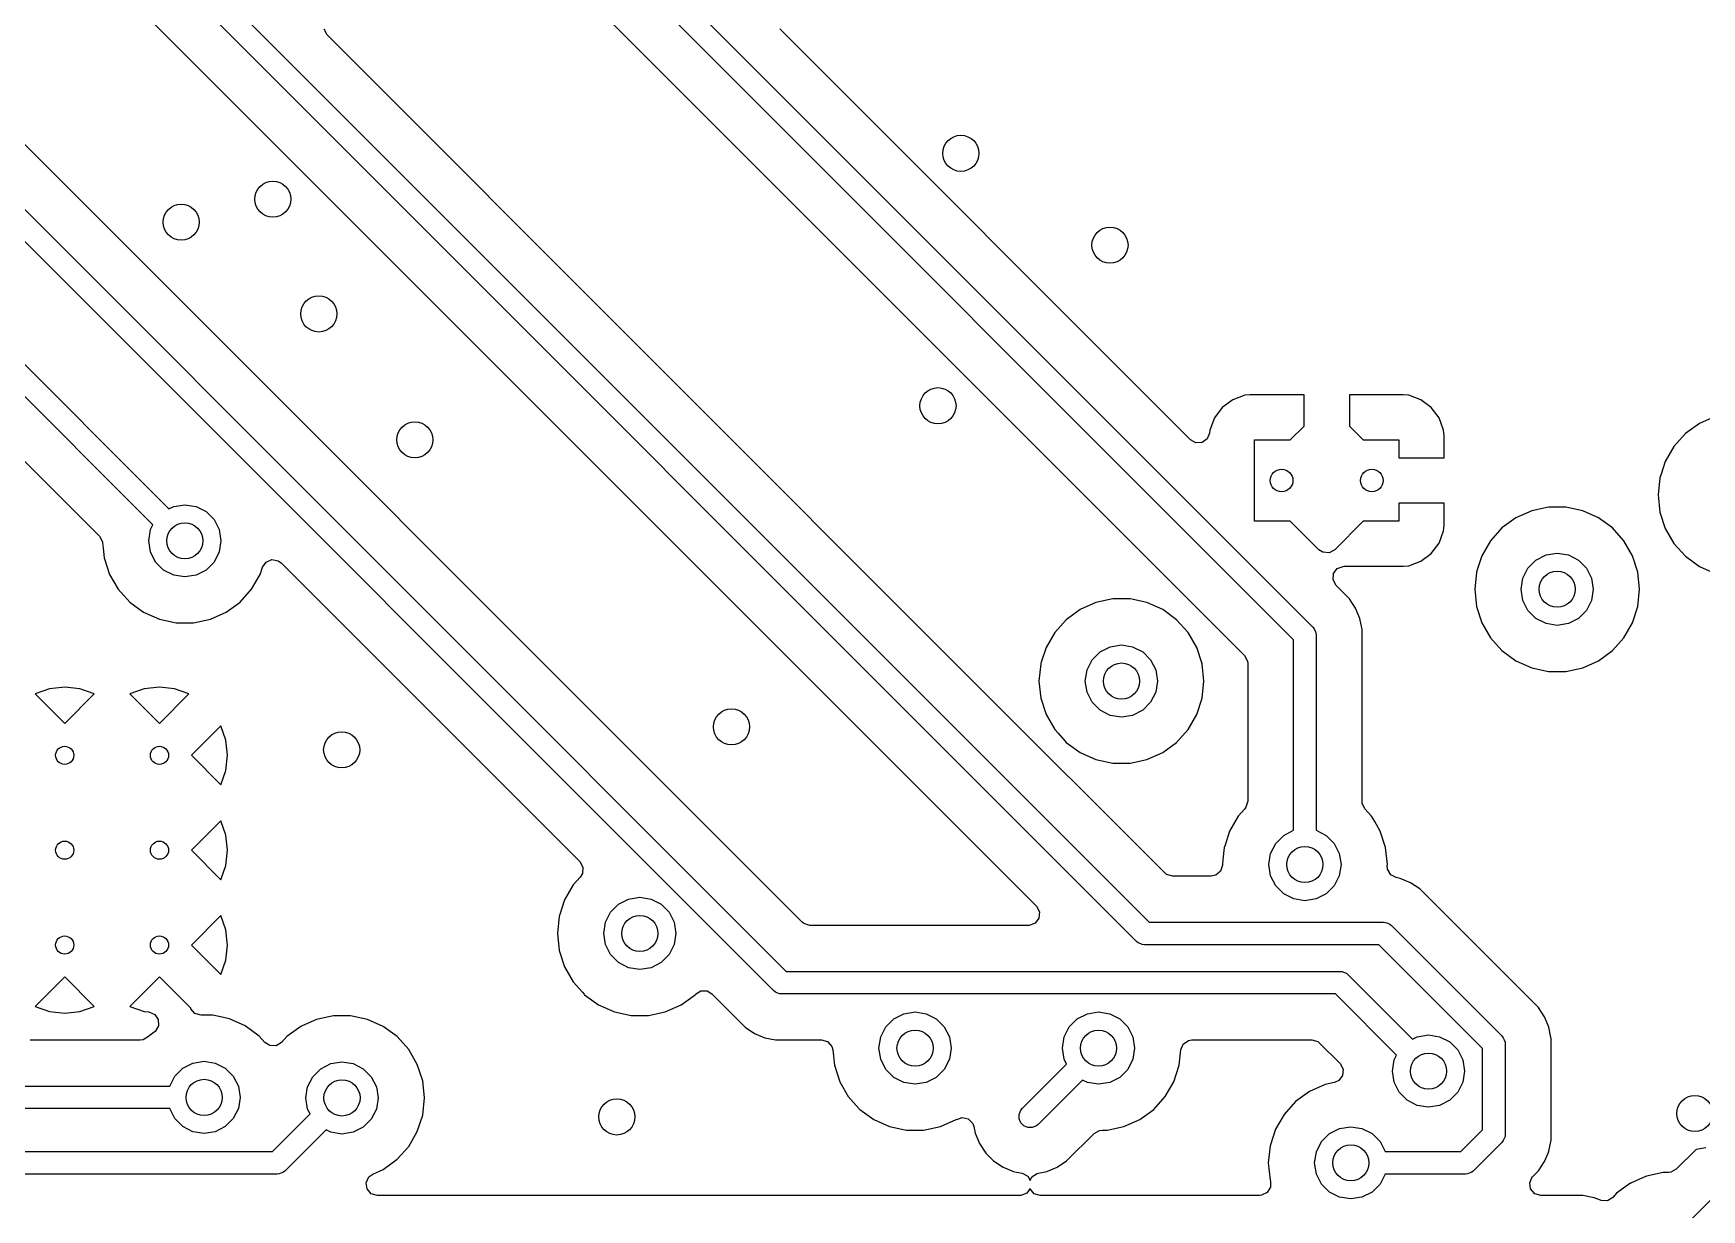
# Model space of a CAD drawing. Extents: x -2.18 to 1.8, y 0.44 to 2.81.
# Drawn here: x -0.974 to -0.247, y 2.045 to 2.557 of the extents above; entities that cross this region are included whole.
import ezdxf

# ---------------------------------------------------------------- set-up
doc = ezdxf.new("R2010")
doc.units = 0
doc.header["$MEASUREMENT"] = 0
doc.layers.add('BLACK', color=7, linetype='CONTINUOUS')

msp = doc.modelspace()

# ---------------------------------------------------------------- linework, layer by layer
at = {"layer": 'BLACK', "linetype": 'CONTINUOUS'}
for p, q in [((-1.11, 2.61233), (-0.64614, 2.14846)), ((-0.65166, 2.14006), (-1.11, 2.59841)), ((-0.91, 2.59196), (-0.48796, 2.16992)), ((-0.71, 2.59196), (-0.41652, 2.29848)), ((-0.49348, 2.16152), (-0.91696, 2.585)), ((-0.42492, 2.29296), (-0.71696, 2.585)), ((-0.92382, 2.56355), (-0.53709, 2.17682)), ((-0.72382, 2.56355), (-0.44637, 2.2861)), ((-0.63928, 2.16991), (-1.02601, 2.55665)), ((-0.84637, 2.55665), (-0.84769, 2.55906)), ((-0.56473, 2.275), (-0.84637, 2.55665)), ((-0.46985, 2.38012), (-0.64899, 2.55926)), ((-1.04523, 2.47994), (-0.91533, 2.35004)), ((-0.92229, 2.34308), (-1.05075, 2.47154)), ((-1.05761, 2.45009), (-0.94565, 2.33812)), ((-0.45603, 2.39418), (-0.45942, 2.38965)), ((-0.4515, 2.39757), (-0.45603, 2.39418)), ((-0.45603, 2.39418), (-0.45603, 2.39418)), ((-0.4462, 2.39955), (-0.4515, 2.39757)), ((-0.4515, 2.39757), (-0.4515, 2.39757)), ((-0.44385, 2.3998), (-0.4462, 2.39955)), ((-0.4462, 2.39955), (-0.4462, 2.39955)), ((-0.42031, 2.3998), (-0.44385, 2.3998)), ((-0.42031, 2.38616), (-0.42031, 2.3998)), ((-0.37709, 2.3998), (-0.40063, 2.3998)), ((-0.40063, 2.3998), (-0.40063, 2.38616)), ((-0.37475, 2.39955), (-0.37709, 2.3998)), ((-0.36945, 2.39757), (-0.37475, 2.39955)), ((-0.37475, 2.39955), (-0.37475, 2.39955)), ((-0.36491, 2.39418), (-0.36945, 2.39757)), ((-0.36945, 2.39757), (-0.36945, 2.39757)), ((-0.36152, 2.38965), (-0.36491, 2.39418)), ((-0.36491, 2.39418), (-0.36491, 2.39418)), ((-0.45942, 2.38965), (-0.4614, 2.38435)), ((-0.45942, 2.38965), (-0.45942, 2.38965)), ((-0.42636, 2.38012), (-0.42031, 2.38616)), ((-0.42031, 2.38616), (-0.42031, 2.38616)), ((-0.40063, 2.38616), (-0.39458, 2.38012)), ((-0.35954, 2.38435), (-0.36152, 2.38965)), ((-0.36152, 2.38965), (-0.36152, 2.38965)), ((-0.24798, 2.38727), (-0.25407, 2.38285)), ((-0.24111, 2.39033), (-0.24798, 2.38727)), ((-0.4676, 2.37884), (-0.46985, 2.38012)), ((-0.46485, 2.37894), (-0.4676, 2.37884)), ((-0.46259, 2.38051), (-0.46485, 2.37894)), ((-0.46154, 2.38305), (-0.46259, 2.38051)), ((-0.4614, 2.38435), (-0.46154, 2.38305)), ((-0.4614, 2.38435), (-0.4614, 2.38435)), ((-0.44197, 2.34469), (-0.44197, 2.38012)), ((-0.44197, 2.38012), (-0.42636, 2.38012)), ((-0.39458, 2.38012), (-0.37898, 2.38012)), ((-0.37898, 2.38012), (-0.37898, 2.37224)), ((-0.35929, 2.382), (-0.35954, 2.38435)), ((-0.35954, 2.38435), (-0.35954, 2.38435)), ((-0.35929, 2.37224), (-0.35929, 2.382)), ((-0.35929, 2.382), (-0.35929, 2.382)), ((-0.25407, 2.38285), (-0.2591, 2.37726)), ((-0.37898, 2.37224), (-0.35929, 2.37224)), ((-0.2591, 2.37726), (-0.26286, 2.37075)), ((-0.26466, 2.36519), (-0.26518, 2.3636)), ((-0.26286, 2.37075), (-0.26466, 2.36519)), ((-0.26286, 2.37075), (-0.26286, 2.37075)), ((-0.26518, 2.3636), (-0.26596, 2.35612)), ((-0.91533, 2.35004), (-0.91325, 2.3511)), ((-0.91325, 2.3511), (-0.90838, 2.35187)), ((-0.90838, 2.35187), (-0.90351, 2.3511)), ((-0.90351, 2.3511), (-0.89912, 2.34886)), ((-0.35929, 2.35256), (-0.37898, 2.35256)), ((-0.37898, 2.35256), (-0.37898, 2.34469)), ((-0.35929, 2.3428), (-0.35929, 2.35256)), ((-0.31376, 2.35077), (-0.32111, 2.3492)), ((-0.30624, 2.35077), (-0.31376, 2.35077)), ((-0.29889, 2.3492), (-0.30624, 2.35077)), ((-0.26596, 2.35612), (-0.26518, 2.34864)), ((-0.92336, 2.34099), (-0.92229, 2.34308)), ((-0.89912, 2.34886), (-0.89564, 2.34538)), ((-0.89564, 2.34538), (-0.8934, 2.34099)), ((-0.42636, 2.34469), (-0.44197, 2.34469)), ((-0.41392, 2.33225), (-0.42636, 2.34469)), ((-0.39458, 2.34469), (-0.40702, 2.33225)), ((-0.37898, 2.34469), (-0.39458, 2.34469)), ((-0.35954, 2.34046), (-0.35929, 2.3428)), ((-0.35929, 2.3428), (-0.35929, 2.3428)), ((-0.32798, 2.34615), (-0.33407, 2.34173)), ((-0.32111, 2.3492), (-0.32798, 2.34615)), ((-0.29202, 2.34615), (-0.29889, 2.3492)), ((-0.29889, 2.3492), (-0.29889, 2.3492)), ((-0.28593, 2.34173), (-0.29202, 2.34615)), ((-0.26518, 2.34864), (-0.26518, 2.34864)), ((-0.26518, 2.34864), (-0.26286, 2.34149)), ((-0.94565, 2.33812), (-0.94433, 2.3357)), ((-0.94433, 2.3357), (-0.94424, 2.33518)), ((-0.94424, 2.33518), (-0.944, 2.33285)), ((-0.92413, 2.33612), (-0.92336, 2.34099)), ((-0.92336, 2.33126), (-0.92413, 2.33612)), ((-0.8934, 2.34099), (-0.89263, 2.33612)), ((-0.89263, 2.33612), (-0.8934, 2.33126)), ((-0.36491, 2.33062), (-0.36152, 2.33515)), ((-0.36152, 2.33515), (-0.35954, 2.34046)), ((-0.36152, 2.33515), (-0.36152, 2.33515)), ((-0.35954, 2.34046), (-0.35954, 2.34046)), ((-0.3391, 2.33614), (-0.34286, 2.32963)), ((-0.33407, 2.34173), (-0.3391, 2.33614)), ((-0.2809, 2.33614), (-0.28593, 2.34173)), ((-0.27714, 2.32963), (-0.2809, 2.33614)), ((-0.26286, 2.34149), (-0.26286, 2.34149)), ((-0.26286, 2.34149), (-0.2591, 2.33498)), ((-0.944, 2.33285), (-0.94356, 2.32864)), ((-0.94356, 2.32864), (-0.94356, 2.32864)), ((-0.94356, 2.32864), (-0.94123, 2.32149)), ((-0.92112, 2.32687), (-0.92336, 2.33126)), ((-0.8934, 2.33126), (-0.89564, 2.32687)), ((-0.87297, 2.32685), (-0.87044, 2.32792)), ((-0.87044, 2.32792), (-0.86772, 2.32745)), ((-0.41218, 2.33113), (-0.41392, 2.33225)), ((-0.40943, 2.33093), (-0.41218, 2.33113)), ((-0.40702, 2.33225), (-0.40943, 2.33093)), ((-0.36945, 2.32723), (-0.36491, 2.33062)), ((-0.36491, 2.33062), (-0.36491, 2.33062)), ((-0.34286, 2.32963), (-0.34473, 2.32385)), ((-0.34286, 2.32963), (-0.34286, 2.32963)), ((-0.31926, 2.32774), (-0.31487, 2.32998)), ((-0.31487, 2.32998), (-0.31, 2.33075)), ((-0.31, 2.33075), (-0.30513, 2.32998)), ((-0.30513, 2.32998), (-0.30074, 2.32774)), ((-0.27482, 2.32248), (-0.27714, 2.32963)), ((-0.2591, 2.33498), (-0.25407, 2.3294)), ((-0.25407, 2.3294), (-0.24798, 2.32498)), ((-0.94123, 2.32149), (-0.94123, 2.32149)), ((-0.94123, 2.32149), (-0.93748, 2.31498)), ((-0.91764, 2.32338), (-0.92112, 2.32687)), ((-0.91325, 2.32114), (-0.91764, 2.32338)), ((-0.90838, 2.32037), (-0.91325, 2.32114)), ((-0.90351, 2.32114), (-0.90838, 2.32037)), ((-0.89912, 2.32338), (-0.90351, 2.32114)), ((-0.89564, 2.32687), (-0.89912, 2.32338)), ((-0.87928, 2.31498), (-0.87552, 2.32149)), ((-0.87552, 2.32149), (-0.87452, 2.32458)), ((-0.87452, 2.32458), (-0.87297, 2.32685)), ((-0.86772, 2.32745), (-0.86643, 2.32652)), ((-0.86643, 2.32652), (-0.73619, 2.19628)), ((-0.40771, 2.31908), (-0.40752, 2.32182)), ((-0.40752, 2.32182), (-0.40587, 2.32403)), ((-0.40587, 2.32403), (-0.40329, 2.32499)), ((-0.40329, 2.32499), (-0.40294, 2.325)), ((-0.40294, 2.325), (-0.37709, 2.325)), ((-0.37709, 2.325), (-0.37475, 2.32525)), ((-0.37709, 2.325), (-0.37709, 2.325)), ((-0.37475, 2.32525), (-0.36945, 2.32723)), ((-0.37475, 2.32525), (-0.37475, 2.32525)), ((-0.36945, 2.32723), (-0.36945, 2.32723)), ((-0.34518, 2.32248), (-0.34596, 2.315)), ((-0.34473, 2.32385), (-0.34518, 2.32248)), ((-0.32498, 2.31987), (-0.32274, 2.32426)), ((-0.32274, 2.32426), (-0.31926, 2.32774)), ((-0.30074, 2.32774), (-0.29726, 2.32426)), ((-0.29726, 2.32426), (-0.29502, 2.31987)), ((-0.27404, 2.315), (-0.27482, 2.32248)), ((-0.24798, 2.32498), (-0.24111, 2.32192)), ((-0.93748, 2.31498), (-0.93244, 2.3094)), ((-0.88431, 2.3094), (-0.87928, 2.31498)), ((-0.40639, 2.31667), (-0.40771, 2.31908)), ((-0.40473, 2.315), (-0.40639, 2.31667)), ((-0.4041, 2.31437), (-0.40473, 2.315)), ((-0.40151, 2.31178), (-0.4041, 2.31437)), ((-0.34596, 2.315), (-0.34518, 2.30752)), ((-0.32575, 2.315), (-0.32498, 2.31987)), ((-0.32498, 2.31013), (-0.32575, 2.315)), ((-0.29502, 2.31987), (-0.29425, 2.315)), ((-0.29425, 2.315), (-0.29502, 2.31013)), ((-0.27482, 2.30752), (-0.27404, 2.315)), ((-0.93244, 2.3094), (-0.92636, 2.30498)), ((-0.8904, 2.30498), (-0.88431, 2.3094)), ((-0.51798, 2.30615), (-0.52407, 2.30173)), ((-0.51111, 2.3092), (-0.51798, 2.30615)), ((-0.50376, 2.31077), (-0.51111, 2.3092)), ((-0.49624, 2.31077), (-0.50376, 2.31077)), ((-0.48889, 2.3092), (-0.49624, 2.31077)), ((-0.48202, 2.30615), (-0.48889, 2.3092)), ((-0.48889, 2.3092), (-0.48889, 2.3092)), ((-0.47593, 2.30173), (-0.48202, 2.30615)), ((-0.40063, 2.3109), (-0.40151, 2.31178)), ((-0.3979, 2.30681), (-0.40063, 2.3109)), ((-0.39602, 2.30227), (-0.3979, 2.30681)), ((-0.3979, 2.30681), (-0.3979, 2.30681)), ((-0.3979, 2.30681), (-0.3979, 2.30681)), ((-0.34518, 2.30752), (-0.34518, 2.30752)), ((-0.34518, 2.30752), (-0.34286, 2.30037)), ((-0.32274, 2.30574), (-0.32498, 2.31013)), ((-0.29502, 2.31013), (-0.29726, 2.30574)), ((-0.27714, 2.30037), (-0.27482, 2.30752)), ((-0.92636, 2.30498), (-0.91949, 2.30192)), ((-0.91949, 2.30192), (-0.91214, 2.30035)), ((-0.91214, 2.30035), (-0.90462, 2.30035)), ((-0.90462, 2.30035), (-0.89727, 2.30192)), ((-0.89727, 2.30192), (-0.8904, 2.30498)), ((-0.52407, 2.30173), (-0.5291, 2.29614)), ((-0.4709, 2.29614), (-0.47593, 2.30173)), ((-0.39546, 2.29947), (-0.39602, 2.30227)), ((-0.39506, 2.29746), (-0.39546, 2.29947)), ((-0.34286, 2.30037), (-0.34286, 2.30037)), ((-0.34286, 2.30037), (-0.3391, 2.29386)), ((-0.31926, 2.30226), (-0.32274, 2.30574)), ((-0.31487, 2.30002), (-0.31926, 2.30226)), ((-0.31, 2.29925), (-0.31487, 2.30002)), ((-0.30513, 2.30002), (-0.31, 2.29925)), ((-0.30074, 2.30226), (-0.30513, 2.30002)), ((-0.29726, 2.30574), (-0.30074, 2.30226)), ((-0.2809, 2.29386), (-0.27714, 2.30037)), ((-0.5291, 2.29614), (-0.53286, 2.28963)), ((-0.46714, 2.28963), (-0.4709, 2.29614)), ((-0.42492, 2.20995), (-0.42492, 2.29296)), ((-0.41652, 2.29848), (-0.41591, 2.29773)), ((-0.41591, 2.29773), (-0.41591, 2.29773)), ((-0.41591, 2.29773), (-0.41539, 2.29648)), ((-0.41539, 2.29648), (-0.41525, 2.29614)), ((-0.41525, 2.29614), (-0.41517, 2.29596)), ((-0.41517, 2.29596), (-0.41508, 2.295)), ((-0.41508, 2.295), (-0.41508, 2.20995)), ((-0.39506, 2.22263), (-0.39506, 2.29746)), ((-0.39506, 2.29746), (-0.39506, 2.29746)), ((-0.3391, 2.29386), (-0.33407, 2.28827)), ((-0.28593, 2.28827), (-0.2809, 2.29386)), ((-0.53286, 2.28963), (-0.53495, 2.28318)), ((-0.53286, 2.28963), (-0.53286, 2.28963)), ((-0.51498, 2.27987), (-0.51274, 2.28426)), ((-0.51274, 2.28426), (-0.50926, 2.28774)), ((-0.50926, 2.28774), (-0.50487, 2.28998)), ((-0.50487, 2.28998), (-0.5, 2.29075)), ((-0.5, 2.29075), (-0.49513, 2.28998)), ((-0.49513, 2.28998), (-0.49074, 2.28774)), ((-0.49074, 2.28774), (-0.48726, 2.28426)), ((-0.48726, 2.28426), (-0.48502, 2.27987)), ((-0.46482, 2.28248), (-0.46714, 2.28963)), ((-0.44637, 2.2861), (-0.44505, 2.28368)), ((-0.33407, 2.28827), (-0.32798, 2.28385)), ((-0.29202, 2.28385), (-0.28593, 2.28827)), ((-0.53518, 2.28248), (-0.53596, 2.275)), ((-0.53495, 2.28318), (-0.53518, 2.28248)), ((-0.51575, 2.275), (-0.51498, 2.27987)), ((-0.48502, 2.27987), (-0.48425, 2.275)), ((-0.46404, 2.275), (-0.46482, 2.28248)), ((-0.44505, 2.28368), (-0.44494, 2.28265)), ((-0.44494, 2.28265), (-0.44494, 2.22263)), ((-0.32798, 2.28385), (-0.32111, 2.2808)), ((-0.32111, 2.2808), (-0.31376, 2.27923)), ((-0.31376, 2.27923), (-0.30624, 2.27923)), ((-0.30624, 2.27923), (-0.29889, 2.2808)), ((-0.29889, 2.2808), (-0.29202, 2.28385)), ((-0.9674, 2.27159), (-0.97365, 2.2694)), ((-0.96079, 2.27233), (-0.9674, 2.27159)), ((-0.95418, 2.27159), (-0.96079, 2.27233)), ((-0.96079, 2.27233), (-0.96079, 2.27233)), ((-0.94792, 2.2694), (-0.95418, 2.27159)), ((-0.92606, 2.27159), (-0.93231, 2.2694)), ((-0.91945, 2.27233), (-0.92606, 2.27159)), ((-0.91284, 2.27159), (-0.91945, 2.27233)), ((-0.91945, 2.27233), (-0.91945, 2.27233)), ((-0.90659, 2.2694), (-0.91284, 2.27159)), ((-0.4811, 2.19137), (-0.56473, 2.275)), ((-0.53596, 2.275), (-0.53518, 2.26752)), ((-0.51498, 2.27013), (-0.51575, 2.275)), ((-0.51274, 2.26574), (-0.51498, 2.27013)), ((-0.48502, 2.27013), (-0.48726, 2.26574)), ((-0.48425, 2.275), (-0.48502, 2.27013)), ((-0.46482, 2.26752), (-0.46404, 2.275)), ((-0.97365, 2.2694), (-0.96079, 2.25654)), ((-0.96079, 2.25654), (-0.94792, 2.2694)), ((-0.93231, 2.2694), (-0.91945, 2.25654)), ((-0.91945, 2.25654), (-0.90659, 2.2694)), ((-0.53518, 2.26752), (-0.53518, 2.26752)), ((-0.53518, 2.26752), (-0.53286, 2.26037)), ((-0.50926, 2.26226), (-0.51274, 2.26574)), ((-0.48726, 2.26574), (-0.49074, 2.26226)), ((-0.46714, 2.26037), (-0.46482, 2.26752)), ((-0.96079, 2.25654), (-0.96079, 2.25654)), ((-0.91945, 2.25654), (-0.91945, 2.25654)), ((-0.89267, 2.25548), (-0.90553, 2.24262)), ((-0.89048, 2.24923), (-0.89267, 2.25548)), ((-0.89267, 2.25548), (-0.89267, 2.25548)), ((-0.53286, 2.26037), (-0.53286, 2.26037)), ((-0.53286, 2.26037), (-0.5291, 2.25386)), ((-0.50487, 2.26002), (-0.50926, 2.26226)), ((-0.5, 2.25925), (-0.50487, 2.26002)), ((-0.49513, 2.26002), (-0.5, 2.25925)), ((-0.49074, 2.26226), (-0.49513, 2.26002)), ((-0.4709, 2.25386), (-0.46714, 2.26037)), ((-0.88973, 2.24262), (-0.89048, 2.24923)), ((-0.89048, 2.24923), (-0.89048, 2.24923)), ((-0.5291, 2.25386), (-0.52762, 2.25222)), ((-0.52762, 2.25222), (-0.5247, 2.24898)), ((-0.5247, 2.24898), (-0.52407, 2.24827)), ((-0.52407, 2.24827), (-0.51798, 2.24385)), ((-0.48202, 2.24385), (-0.47593, 2.24827)), ((-0.47593, 2.24827), (-0.4709, 2.25386)), ((-0.90553, 2.24262), (-0.90553, 2.24262)), ((-0.90553, 2.24262), (-0.89267, 2.22976)), ((-0.89048, 2.23601), (-0.88973, 2.24262)), ((-0.88973, 2.24262), (-0.88973, 2.24262)), ((-0.51798, 2.24385), (-0.51111, 2.2408)), ((-0.51111, 2.2408), (-0.50376, 2.23923)), ((-0.49624, 2.23923), (-0.48889, 2.2408)), ((-0.48889, 2.2408), (-0.48202, 2.24385)), ((-0.89267, 2.22976), (-0.89048, 2.23601)), ((-0.89048, 2.23601), (-0.89048, 2.23601)), ((-0.50376, 2.23923), (-0.49624, 2.23923)), ((-0.89267, 2.22976), (-0.89267, 2.22976)), ((-0.44619, 2.21936), (-0.4491, 2.21614)), ((-0.44572, 2.21999), (-0.44619, 2.21936)), ((-0.44494, 2.22263), (-0.44572, 2.21999)), ((-0.395, 2.22184), (-0.39506, 2.22263)), ((-0.39381, 2.21936), (-0.395, 2.22184)), ((-0.3909, 2.21614), (-0.39381, 2.21936)), ((-0.89267, 2.21414), (-0.90553, 2.20128)), ((-0.89048, 2.20789), (-0.89267, 2.21414)), ((-0.89267, 2.21414), (-0.89267, 2.21414)), ((-0.4491, 2.21614), (-0.45286, 2.20963)), ((-0.4491, 2.21614), (-0.4491, 2.21614)), ((-0.38958, 2.21385), (-0.3909, 2.21614)), ((-0.3909, 2.21614), (-0.3909, 2.21614)), ((-0.38714, 2.20963), (-0.38958, 2.21385)), ((-0.88973, 2.20128), (-0.89048, 2.20789)), ((-0.89048, 2.20789), (-0.89048, 2.20789)), ((-0.45286, 2.20963), (-0.45484, 2.20351)), ((-0.45286, 2.20963), (-0.45286, 2.20963)), ((-0.43498, 2.19987), (-0.43274, 2.20426)), ((-0.43274, 2.20426), (-0.42926, 2.20774)), ((-0.42926, 2.20774), (-0.42492, 2.20995)), ((-0.41508, 2.20995), (-0.41074, 2.20774)), ((-0.41074, 2.20774), (-0.40726, 2.20426)), ((-0.40726, 2.20426), (-0.40502, 2.19987)), ((-0.38482, 2.20248), (-0.38714, 2.20963)), ((-0.90553, 2.20128), (-0.90553, 2.20128)), ((-0.90553, 2.20128), (-0.89267, 2.18842)), ((-0.89048, 2.19467), (-0.88973, 2.20128)), ((-0.88973, 2.20128), (-0.88973, 2.20128)), ((-0.45575, 2.19708), (-0.45596, 2.195)), ((-0.45518, 2.20248), (-0.45575, 2.19708)), ((-0.45484, 2.20351), (-0.45518, 2.20248)), ((-0.43575, 2.195), (-0.43498, 2.19987)), ((-0.40502, 2.19987), (-0.40425, 2.195)), ((-0.38404, 2.195), (-0.38482, 2.20248)), ((-0.25305, 2.03891), (-0.09348, 2.19848)), ((-0.89267, 2.18842), (-0.89048, 2.19467)), ((-0.89048, 2.19467), (-0.89048, 2.19467)), ((-0.73601, 2.18956), (-0.7391, 2.18614)), ((-0.73619, 2.19628), (-0.73487, 2.19387)), ((-0.73507, 2.19112), (-0.73601, 2.18956)), ((-0.73487, 2.19387), (-0.73507, 2.19112)), ((-0.48029, 2.19072), (-0.4811, 2.19137)), ((-0.47765, 2.18994), (-0.48029, 2.19072)), ((-0.46085, 2.18994), (-0.47765, 2.18994)), ((-0.45882, 2.19038), (-0.46085, 2.18994)), ((-0.45674, 2.19218), (-0.45882, 2.19038)), ((-0.45596, 2.19482), (-0.45674, 2.19218)), ((-0.45596, 2.195), (-0.45596, 2.19482)), ((-0.43498, 2.19013), (-0.43575, 2.195)), ((-0.43274, 2.18574), (-0.43498, 2.19013)), ((-0.40502, 2.19013), (-0.40726, 2.18574)), ((-0.40425, 2.195), (-0.40502, 2.19013)), ((-0.38408, 2.19462), (-0.38407, 2.19467)), ((-0.38397, 2.19298), (-0.38408, 2.19462)), ((-0.38407, 2.19467), (-0.38404, 2.195)), ((-0.38261, 2.19059), (-0.38397, 2.19298)), ((-0.38017, 2.18932), (-0.38261, 2.19059)), ((-0.89267, 2.18842), (-0.89267, 2.18842)), ((-0.7391, 2.18614), (-0.74286, 2.17963)), ((-0.42926, 2.18226), (-0.43274, 2.18574)), ((-0.40726, 2.18574), (-0.41074, 2.18226)), ((-0.37848, 2.18898), (-0.38017, 2.18932)), ((-0.37394, 2.1871), (-0.37848, 2.18898)), ((-0.37848, 2.18898), (-0.37848, 2.18898)), ((-0.36986, 2.18437), (-0.37394, 2.1871)), ((-0.37394, 2.1871), (-0.37394, 2.1871)), ((-0.34549, 2.16001), (-0.36986, 2.18437)), ((-0.36986, 2.18437), (-0.36986, 2.18437)), ((-0.74286, 2.17963), (-0.74507, 2.1728)), ((-0.74286, 2.17963), (-0.74286, 2.17963)), ((-0.72274, 2.17426), (-0.71926, 2.17774)), ((-0.71926, 2.17774), (-0.71487, 2.17998)), ((-0.71487, 2.17998), (-0.71, 2.18075)), ((-0.71, 2.18075), (-0.70513, 2.17998)), ((-0.70513, 2.17998), (-0.70074, 2.17774)), ((-0.70074, 2.17774), (-0.69726, 2.17426)), ((-0.53709, 2.17682), (-0.53577, 2.1744)), ((-0.42487, 2.18002), (-0.42926, 2.18226)), ((-0.42, 2.17925), (-0.42487, 2.18002)), ((-0.41513, 2.18002), (-0.42, 2.17925)), ((-0.41074, 2.18226), (-0.41513, 2.18002)), ((-0.89267, 2.1728), (-0.90553, 2.15994)), ((-0.89048, 2.16655), (-0.89267, 2.1728)), ((-0.89267, 2.1728), (-0.89267, 2.1728)), ((-0.74518, 2.17248), (-0.74596, 2.165)), ((-0.74507, 2.1728), (-0.74518, 2.17248)), ((-0.72575, 2.165), (-0.72498, 2.16987)), ((-0.72498, 2.16987), (-0.72274, 2.17426)), ((-0.69726, 2.17426), (-0.69502, 2.16987)), ((-0.69502, 2.16987), (-0.69425, 2.165)), ((-0.63846, 2.16926), (-0.63928, 2.16991)), ((-0.63582, 2.16848), (-0.63846, 2.16926)), ((-0.54054, 2.16848), (-0.63582, 2.16848)), ((-0.54019, 2.1685), (-0.54054, 2.16848)), ((-0.53762, 2.16946), (-0.54019, 2.1685)), ((-0.53597, 2.17166), (-0.53762, 2.16946)), ((-0.53577, 2.1744), (-0.53597, 2.17166)), ((-0.48796, 2.16992), (-0.38576, 2.16992)), ((-0.38576, 2.16992), (-0.3848, 2.16983)), ((-0.3848, 2.16983), (-0.3848, 2.16983)), ((-0.3848, 2.16983), (-0.38428, 2.16961)), ((-0.38428, 2.16961), (-0.38302, 2.16909)), ((-0.38302, 2.16909), (-0.38302, 2.16909)), ((-0.38302, 2.16909), (-0.38228, 2.16848)), ((-0.38228, 2.16848), (-0.3341, 2.1203)), ((-0.88973, 2.15994), (-0.89048, 2.16655)), ((-0.89048, 2.16655), (-0.89048, 2.16655)), ((-0.74596, 2.165), (-0.74518, 2.15752)), ((-0.72498, 2.16013), (-0.72575, 2.165)), ((-0.69425, 2.165), (-0.69502, 2.16013)), ((-0.49273, 2.16091), (-0.49348, 2.16152)), ((-0.49148, 2.16039), (-0.49273, 2.16091)), ((-0.49273, 2.16091), (-0.49273, 2.16091)), ((-0.90553, 2.15994), (-0.90553, 2.15994)), ((-0.90553, 2.15994), (-0.89267, 2.14708)), ((-0.89267, 2.14708), (-0.89048, 2.15333)), ((-0.89048, 2.15333), (-0.88973, 2.15994)), ((-0.89048, 2.15333), (-0.89048, 2.15333)), ((-0.88973, 2.15994), (-0.88973, 2.15994)), ((-0.74518, 2.15752), (-0.74518, 2.15752)), ((-0.74518, 2.15752), (-0.74286, 2.15037)), ((-0.72274, 2.15574), (-0.72498, 2.16013)), ((-0.71926, 2.15226), (-0.72274, 2.15574)), ((-0.69726, 2.15574), (-0.70074, 2.15226)), ((-0.69502, 2.16013), (-0.69726, 2.15574)), ((-0.49096, 2.16017), (-0.49148, 2.16039)), ((-0.49, 2.16008), (-0.49096, 2.16017)), ((-0.49096, 2.16017), (-0.49096, 2.16017)), ((-0.38779, 2.16008), (-0.49, 2.16008)), ((-0.3425, 2.11478), (-0.38779, 2.16008)), ((-0.32168, 2.1362), (-0.34549, 2.16001)), ((-0.96079, 2.14602), (-0.97365, 2.13316)), ((-0.94792, 2.13316), (-0.96079, 2.14602)), ((-0.96079, 2.14602), (-0.96079, 2.14602)), ((-0.91945, 2.14602), (-0.93231, 2.13316)), ((-0.90582, 2.13239), (-0.91945, 2.14602)), ((-0.91945, 2.14602), (-0.91945, 2.14602)), ((-0.89267, 2.14708), (-0.89267, 2.14708)), ((-0.74286, 2.15037), (-0.74286, 2.15037)), ((-0.74286, 2.15037), (-0.7391, 2.14386)), ((-0.71487, 2.15002), (-0.71926, 2.15226)), ((-0.71, 2.14925), (-0.71487, 2.15002)), ((-0.70513, 2.15002), (-0.71, 2.14925)), ((-0.70074, 2.15226), (-0.70513, 2.15002)), ((-0.64614, 2.14846), (-0.40467, 2.14846)), ((-0.40467, 2.14846), (-0.40371, 2.14837)), ((-0.40371, 2.14837), (-0.40371, 2.14837)), ((-0.40371, 2.14837), (-0.40319, 2.14815)), ((-0.40319, 2.14815), (-0.40193, 2.14764)), ((-0.40193, 2.14764), (-0.40193, 2.14763)), ((-0.40193, 2.14763), (-0.40119, 2.14702)), ((-0.40119, 2.14702), (-0.37308, 2.11891)), ((-0.7391, 2.14386), (-0.73507, 2.13939)), ((-0.73507, 2.13939), (-0.73424, 2.13846)), ((-0.6857, 2.13853), (-0.68336, 2.13997)), ((-0.68336, 2.13997), (-0.68061, 2.13992)), ((-0.68061, 2.13992), (-0.67862, 2.13872)), ((-0.67862, 2.13872), (-0.66408, 2.12417)), ((-0.65091, 2.13945), (-0.65166, 2.14006)), ((-0.64987, 2.13902), (-0.65091, 2.13945)), ((-0.65091, 2.13945), (-0.65091, 2.13945)), ((-0.64914, 2.13872), (-0.64987, 2.13902)), ((-0.64818, 2.13862), (-0.64914, 2.13872)), ((-0.64914, 2.13872), (-0.64914, 2.13872)), ((-0.97365, 2.13316), (-0.9674, 2.13097)), ((-0.95418, 2.13097), (-0.94792, 2.13316)), ((-0.94792, 2.13316), (-0.94792, 2.13316)), ((-0.93231, 2.13316), (-0.92606, 2.13097)), ((-0.90578, 2.13216), (-0.90582, 2.13239)), ((-0.90398, 2.13009), (-0.90578, 2.13216)), ((-0.73424, 2.13846), (-0.73407, 2.13827)), ((-0.73407, 2.13827), (-0.72798, 2.13385)), ((-0.72798, 2.13385), (-0.72111, 2.1308)), ((-0.69889, 2.1308), (-0.69202, 2.13385)), ((-0.69202, 2.13385), (-0.68593, 2.13827)), ((-0.68593, 2.13827), (-0.6857, 2.13853)), ((-0.4067, 2.13862), (-0.64818, 2.13862)), ((-0.38004, 2.11195), (-0.4067, 2.13862)), ((-0.31974, 2.13425), (-0.32168, 2.1362)), ((-0.31821, 2.13272), (-0.31974, 2.13425)), ((-0.31548, 2.12864), (-0.31821, 2.13272)), ((-0.9674, 2.13097), (-0.9674, 2.13097)), ((-0.9674, 2.13097), (-0.96079, 2.13023)), ((-0.96079, 2.13023), (-0.95418, 2.13097)), ((-0.96079, 2.13023), (-0.96079, 2.13023)), ((-0.95418, 2.13097), (-0.95418, 2.13097)), ((-0.92606, 2.13097), (-0.92606, 2.13097)), ((-0.92606, 2.13097), (-0.92408, 2.13075)), ((-0.92408, 2.13075), (-0.92154, 2.12968)), ((-0.92154, 2.12968), (-0.91999, 2.12742)), ((-0.9199, 2.12467), (-0.92132, 2.12231)), ((-0.91999, 2.12742), (-0.9199, 2.12467)), ((-0.90134, 2.12931), (-0.90398, 2.13009)), ((-0.89624, 2.12931), (-0.90134, 2.12931)), ((-0.88889, 2.12775), (-0.89624, 2.12931)), ((-0.88202, 2.12469), (-0.88889, 2.12775)), ((-0.88889, 2.12775), (-0.88889, 2.12775)), ((-0.87593, 2.12027), (-0.88202, 2.12469)), ((-0.85785, 2.12443), (-0.86394, 2.12002)), ((-0.85728, 2.12469), (-0.85785, 2.12443)), ((-0.85099, 2.12749), (-0.85728, 2.12469)), ((-0.84363, 2.12906), (-0.85099, 2.12749)), ((-0.85099, 2.12749), (-0.85099, 2.12749)), ((-0.83611, 2.12906), (-0.84363, 2.12906)), ((-0.82876, 2.12749), (-0.83611, 2.12906)), ((-0.82189, 2.12443), (-0.82876, 2.12749)), ((-0.82876, 2.12749), (-0.82876, 2.12749)), ((-0.81581, 2.12002), (-0.82189, 2.12443)), ((-0.72111, 2.1308), (-0.71376, 2.12923)), ((-0.71376, 2.12923), (-0.70624, 2.12923)), ((-0.70624, 2.12923), (-0.69889, 2.1308)), ((-0.66408, 2.12417), (-0.66408, 2.12417)), ((-0.66408, 2.12417), (-0.65999, 2.12144)), ((-0.60498, 2.11987), (-0.60274, 2.12426)), ((-0.60274, 2.12426), (-0.59926, 2.12774)), ((-0.59926, 2.12774), (-0.59487, 2.12998)), ((-0.59487, 2.12998), (-0.59, 2.13075)), ((-0.59, 2.13075), (-0.58513, 2.12998)), ((-0.58513, 2.12998), (-0.58074, 2.12774)), ((-0.58074, 2.12774), (-0.57726, 2.12426)), ((-0.57726, 2.12426), (-0.57502, 2.11987)), ((-0.52498, 2.11987), (-0.52274, 2.12426)), ((-0.52274, 2.12426), (-0.51926, 2.12774)), ((-0.51926, 2.12774), (-0.51487, 2.12998)), ((-0.51487, 2.12998), (-0.51, 2.13075)), ((-0.51, 2.13075), (-0.50513, 2.12998)), ((-0.50513, 2.12998), (-0.50074, 2.12774)), ((-0.50074, 2.12774), (-0.49726, 2.12426)), ((-0.49726, 2.12426), (-0.49502, 2.11987)), ((-0.31505, 2.12761), (-0.31548, 2.12864)), ((-0.31548, 2.12864), (-0.31548, 2.12864)), ((-0.3136, 2.1241), (-0.31505, 2.12761)), ((-0.31271, 2.11962), (-0.3136, 2.1241)), ((-0.92785, 2.11848), (-0.97582, 2.11848)), ((-0.92656, 2.11866), (-0.92785, 2.11848)), ((-0.92422, 2.1201), (-0.92656, 2.11866)), ((-0.92407, 2.12027), (-0.92422, 2.1201)), ((-0.92176, 2.12195), (-0.92407, 2.12027)), ((-0.92407, 2.12027), (-0.92407, 2.12027)), ((-0.92132, 2.12231), (-0.92176, 2.12195)), ((-0.87345, 2.11751), (-0.87593, 2.12027)), ((-0.87129, 2.11612), (-0.87345, 2.11751)), ((-0.86619, 2.11751), (-0.86854, 2.11607)), ((-0.86394, 2.12002), (-0.86619, 2.11751)), ((-0.81078, 2.11443), (-0.81581, 2.12002)), ((-0.65999, 2.12144), (-0.65999, 2.12144)), ((-0.65999, 2.12144), (-0.65999, 2.12144)), ((-0.65999, 2.12144), (-0.65545, 2.11956)), ((-0.65545, 2.11956), (-0.65091, 2.11866)), ((-0.65091, 2.11866), (-0.65063, 2.1186)), ((-0.65063, 2.1186), (-0.65063, 2.1186)), ((-0.65063, 2.1186), (-0.65063, 2.1186)), ((-0.65063, 2.1186), (-0.64572, 2.1186)), ((-0.64572, 2.1186), (-0.63074, 2.1186)), ((-0.63074, 2.1186), (-0.6281, 2.11783)), ((-0.6281, 2.11783), (-0.6263, 2.11575)), ((-0.60575, 2.115), (-0.60498, 2.11987)), ((-0.57502, 2.11987), (-0.57425, 2.115)), ((-0.52575, 2.115), (-0.52498, 2.11987)), ((-0.49502, 2.11987), (-0.49425, 2.115)), ((-0.47307, 2.11677), (-0.47081, 2.11835)), ((-0.47081, 2.11835), (-0.46926, 2.1186)), ((-0.46926, 2.1186), (-0.41702, 2.1186)), ((-0.41702, 2.1186), (-0.41438, 2.11783)), ((-0.41438, 2.11783), (-0.41357, 2.11717)), ((-0.41357, 2.11717), (-0.40468, 2.10828)), ((-0.37308, 2.11891), (-0.37099, 2.11998)), ((-0.37099, 2.11998), (-0.36612, 2.12075)), ((-0.36612, 2.12075), (-0.36126, 2.11998)), ((-0.36126, 2.11998), (-0.35687, 2.11774)), ((-0.35687, 2.11774), (-0.35338, 2.11426)), ((-0.3341, 2.1203), (-0.33349, 2.11956)), ((-0.33349, 2.11956), (-0.33349, 2.11956)), ((-0.33349, 2.11956), (-0.33309, 2.1186)), ((-0.33309, 2.1186), (-0.33277, 2.11783)), ((-0.33277, 2.11783), (-0.33275, 2.11778)), ((-0.33275, 2.11778), (-0.33266, 2.11682)), ((-0.33266, 2.11682), (-0.33266, 2.07742)), ((-0.31264, 2.11928), (-0.31271, 2.11962)), ((-0.31264, 2.07496), (-0.31264, 2.11928)), ((-0.31264, 2.11928), (-0.31264, 2.11928)), ((-0.86854, 2.11607), (-0.87129, 2.11612)), ((-0.80702, 2.10792), (-0.81078, 2.11443)), ((-0.6263, 2.11575), (-0.62588, 2.11423)), ((-0.62588, 2.11423), (-0.62518, 2.10752)), ((-0.60498, 2.11013), (-0.60575, 2.115)), ((-0.60274, 2.10574), (-0.60498, 2.11013)), ((-0.57502, 2.11013), (-0.57726, 2.10574)), ((-0.57425, 2.115), (-0.57502, 2.11013)), ((-0.52498, 2.11013), (-0.52575, 2.115)), ((-0.52391, 2.10805), (-0.52498, 2.11013)), ((-0.49502, 2.11013), (-0.49726, 2.10574)), ((-0.49425, 2.115), (-0.49502, 2.11013)), ((-0.47482, 2.10752), (-0.47412, 2.11423)), ((-0.47412, 2.11423), (-0.47307, 2.11677)), ((-0.38187, 2.105), (-0.3811, 2.10987)), ((-0.3811, 2.10987), (-0.38004, 2.11195)), ((-0.35338, 2.11426), (-0.35114, 2.10987)), ((-0.35114, 2.10987), (-0.35037, 2.105)), ((-0.3425, 2.07946), (-0.3425, 2.11478)), ((-0.91495, 2.09846), (-0.91274, 2.1028)), ((-0.91274, 2.1028), (-0.90926, 2.10628)), ((-0.90926, 2.10628), (-0.90487, 2.10852)), ((-0.90487, 2.10852), (-0.9, 2.10929)), ((-0.9, 2.10929), (-0.89513, 2.10852)), ((-0.89513, 2.10852), (-0.89074, 2.10628)), ((-0.89074, 2.10628), (-0.88726, 2.1028)), ((-0.88726, 2.1028), (-0.88502, 2.09841)), ((-0.85485, 2.09815), (-0.85261, 2.10254)), ((-0.85261, 2.10254), (-0.84913, 2.10603)), ((-0.84913, 2.10603), (-0.84474, 2.10827)), ((-0.84474, 2.10827), (-0.83987, 2.10904)), ((-0.83987, 2.10904), (-0.83501, 2.10827)), ((-0.83501, 2.10827), (-0.83062, 2.10603)), ((-0.83062, 2.10603), (-0.82713, 2.10254)), ((-0.82713, 2.10254), (-0.82489, 2.09815)), ((-0.80469, 2.10077), (-0.80702, 2.10792)), ((-0.62518, 2.10752), (-0.62518, 2.10752)), ((-0.62518, 2.10752), (-0.62286, 2.10037)), ((-0.59926, 2.10226), (-0.60274, 2.10574)), ((-0.59487, 2.10002), (-0.59926, 2.10226)), ((-0.58074, 2.10226), (-0.58513, 2.10002)), ((-0.57726, 2.10574), (-0.58074, 2.10226)), ((-0.5433, 2.08866), (-0.52391, 2.10805)), ((-0.50074, 2.10226), (-0.50513, 2.10002)), ((-0.49726, 2.10574), (-0.50074, 2.10226)), ((-0.47714, 2.10037), (-0.47482, 2.10752)), ((-0.40355, 2.10312), (-0.4052, 2.10092)), ((-0.40468, 2.10828), (-0.40336, 2.10587)), ((-0.40336, 2.10587), (-0.40355, 2.10312)), ((-0.3811, 2.10013), (-0.38187, 2.105)), ((-0.35037, 2.105), (-0.35114, 2.10013)), ((-0.98614, 2.09846), (-0.91495, 2.09846)), ((-0.88502, 2.09841), (-0.88425, 2.09354)), ((-0.85562, 2.09329), (-0.85485, 2.09815)), ((-0.82489, 2.09815), (-0.82412, 2.09329)), ((-0.80391, 2.09329), (-0.80469, 2.10077)), ((-0.62286, 2.10037), (-0.62286, 2.10037)), ((-0.62286, 2.10037), (-0.6191, 2.09386)), ((-0.59, 2.09925), (-0.59487, 2.10002)), ((-0.58513, 2.10002), (-0.59, 2.09925)), ((-0.51695, 2.10109), (-0.53634, 2.0817)), ((-0.51487, 2.10002), (-0.51695, 2.10109)), ((-0.51, 2.09925), (-0.51487, 2.10002)), ((-0.50513, 2.10002), (-0.51, 2.09925)), ((-0.4809, 2.09386), (-0.47714, 2.10037)), ((-0.41798, 2.09615), (-0.42407, 2.09173)), ((-0.41111, 2.0992), (-0.41798, 2.09615)), ((-0.40711, 2.10005), (-0.41111, 2.0992)), ((-0.4052, 2.10092), (-0.40711, 2.10005)), ((-0.37886, 2.09574), (-0.3811, 2.10013)), ((-0.37538, 2.09226), (-0.37886, 2.09574)), ((-0.35338, 2.09574), (-0.35687, 2.09226)), ((-0.35114, 2.10013), (-0.35338, 2.09574)), ((-0.91495, 2.08862), (-0.98818, 2.08862)), ((-0.91274, 2.08429), (-0.91495, 2.08862)), ((-0.88502, 2.08868), (-0.88726, 2.08429)), ((-0.88425, 2.09354), (-0.88502, 2.08868)), ((-0.85485, 2.08842), (-0.85562, 2.09329)), ((-0.85379, 2.08633), (-0.85485, 2.08842)), ((-0.82489, 2.08842), (-0.82713, 2.08403)), ((-0.82412, 2.09329), (-0.82489, 2.08842)), ((-0.80469, 2.08581), (-0.80391, 2.09329)), ((-0.6191, 2.09386), (-0.61679, 2.0913)), ((-0.61679, 2.0913), (-0.61433, 2.08857)), ((-0.61433, 2.08857), (-0.61407, 2.08827)), ((-0.61407, 2.08827), (-0.60798, 2.08385)), ((-0.54464, 2.08614), (-0.54391, 2.08792)), ((-0.54391, 2.08792), (-0.5433, 2.08866)), ((-0.49202, 2.08385), (-0.48593, 2.08827)), ((-0.48593, 2.08827), (-0.4809, 2.09386)), ((-0.42407, 2.09173), (-0.4291, 2.08614)), ((-0.37099, 2.09002), (-0.37538, 2.09226)), ((-0.36612, 2.08925), (-0.37099, 2.09002)), ((-0.36126, 2.09002), (-0.36612, 2.08925)), ((-0.35687, 2.09226), (-0.36126, 2.09002)), ((-0.90926, 2.0808), (-0.91274, 2.08429)), ((-0.90487, 2.07857), (-0.90926, 2.0808)), ((-0.89074, 2.0808), (-0.89513, 2.07857)), ((-0.88726, 2.08429), (-0.89074, 2.0808)), ((-0.8702, 2.06992), (-0.85379, 2.08633)), ((-0.83062, 2.08055), (-0.83501, 2.07831)), ((-0.82713, 2.08403), (-0.83062, 2.08055)), ((-0.80702, 2.07866), (-0.80469, 2.08581)), ((-0.60798, 2.08385), (-0.60111, 2.0808)), ((-0.60111, 2.0808), (-0.59376, 2.07923)), ((-0.58624, 2.07923), (-0.57889, 2.0808)), ((-0.57889, 2.0808), (-0.57202, 2.08385)), ((-0.57202, 2.08385), (-0.5718, 2.08398)), ((-0.57202, 2.08385), (-0.57202, 2.08385)), ((-0.5718, 2.08398), (-0.57177, 2.08393)), ((-0.57177, 2.08393), (-0.56945, 2.08476)), ((-0.56945, 2.08476), (-0.56677, 2.08414)), ((-0.56677, 2.08414), (-0.56485, 2.08217)), ((-0.56485, 2.08217), (-0.56438, 2.08084)), ((-0.56438, 2.08084), (-0.5638, 2.07791)), ((-0.54464, 2.08422), (-0.54464, 2.08614)), ((-0.54391, 2.08245), (-0.54464, 2.08422)), ((-0.54255, 2.08109), (-0.54391, 2.08245)), ((-0.54078, 2.08036), (-0.54255, 2.08109)), ((-0.53708, 2.08109), (-0.53886, 2.08036)), ((-0.53634, 2.0817), (-0.53708, 2.08109)), ((-0.50624, 2.07923), (-0.49889, 2.0808)), ((-0.49889, 2.0808), (-0.49202, 2.08385)), ((-0.4291, 2.08614), (-0.43286, 2.07963)), ((-0.40487, 2.07998), (-0.4, 2.08075)), ((-0.4, 2.08075), (-0.39513, 2.07998)), ((-0.9, 2.0778), (-0.90487, 2.07857)), ((-0.89513, 2.07857), (-0.9, 2.0778)), ((-0.84683, 2.07937), (-0.86468, 2.06152)), ((-0.84474, 2.07831), (-0.84683, 2.07937)), ((-0.83987, 2.07754), (-0.84474, 2.07831)), ((-0.83501, 2.07831), (-0.83987, 2.07754)), ((-0.81078, 2.07215), (-0.80702, 2.07866)), ((-0.59376, 2.07923), (-0.58624, 2.07923)), ((-0.5638, 2.07791), (-0.5638, 2.07791)), ((-0.5638, 2.07791), (-0.56192, 2.07337)), ((-0.56192, 2.07337), (-0.56192, 2.07337)), ((-0.56192, 2.07337), (-0.55919, 2.06928)), ((-0.53886, 2.08036), (-0.54078, 2.08036)), ((-0.52392, 2.06581), (-0.51193, 2.0778)), ((-0.51193, 2.0778), (-0.50951, 2.07912)), ((-0.50951, 2.07912), (-0.50847, 2.07923)), ((-0.50847, 2.07923), (-0.50624, 2.07923)), ((-0.43286, 2.07963), (-0.43507, 2.07282)), ((-0.43286, 2.07963), (-0.43286, 2.07963)), ((-0.41498, 2.06987), (-0.41274, 2.07426)), ((-0.41274, 2.07426), (-0.40926, 2.07774)), ((-0.40926, 2.07774), (-0.40487, 2.07998)), ((-0.39513, 2.07998), (-0.39074, 2.07774)), ((-0.39074, 2.07774), (-0.38726, 2.07426)), ((-0.38726, 2.07426), (-0.38505, 2.06992)), ((-0.35204, 2.06992), (-0.3425, 2.07946)), ((-0.3341, 2.07394), (-0.34652, 2.06152)), ((-0.33349, 2.07469), (-0.3341, 2.07394)), ((-0.33275, 2.07646), (-0.33349, 2.07469)), ((-0.33266, 2.07742), (-0.33275, 2.07646)), ((-0.31306, 2.07282), (-0.31264, 2.07496)), ((-0.31264, 2.07496), (-0.31264, 2.07496)), ((-1.02796, 2.06992), (-0.8702, 2.06992)), ((-0.82189, 2.06214), (-0.81581, 2.06656)), ((-0.81581, 2.06656), (-0.81078, 2.07215)), ((-0.55919, 2.06928), (-0.55919, 2.06928)), ((-0.55919, 2.06928), (-0.55572, 2.06581)), ((-0.43518, 2.07248), (-0.43596, 2.065)), ((-0.43507, 2.07282), (-0.43518, 2.07248)), ((-0.41575, 2.065), (-0.41498, 2.06987)), ((-0.38505, 2.06992), (-0.35204, 2.06992)), ((-0.31548, 2.06561), (-0.31397, 2.06923)), ((-0.31397, 2.06923), (-0.3136, 2.07015)), ((-0.3136, 2.07015), (-0.31306, 2.07282)), ((-0.24943, 2.07084), (-0.25807, 2.0622)), ((-0.24513, 2.07152), (-0.24943, 2.07084)), ((-0.86816, 2.06008), (-1.03, 2.06008)), ((-0.8672, 2.06017), (-0.86816, 2.06008)), ((-0.86654, 2.06045), (-0.8672, 2.06017)), ((-0.8672, 2.06017), (-0.8672, 2.06017)), ((-0.86543, 2.06091), (-0.86654, 2.06045)), ((-0.86468, 2.06152), (-0.86543, 2.06091)), ((-0.86543, 2.06091), (-0.86543, 2.06091)), ((-0.82928, 2.05635), (-0.82814, 2.05886)), ((-0.82814, 2.05886), (-0.82643, 2.06012)), ((-0.82643, 2.06012), (-0.82189, 2.06214)), ((-0.55572, 2.06581), (-0.55572, 2.06581)), ((-0.55572, 2.06581), (-0.55163, 2.06308)), ((-0.55163, 2.06308), (-0.55163, 2.06308)), ((-0.55163, 2.06308), (-0.55163, 2.06308)), ((-0.55163, 2.06308), (-0.54709, 2.0612)), ((-0.54709, 2.0612), (-0.54573, 2.06093)), ((-0.54573, 2.06093), (-0.54331, 2.06045)), ((-0.54331, 2.06045), (-0.54087, 2.05917)), ((-0.54087, 2.05917), (-0.53979, 2.05727)), ((-0.53979, 2.05727), (-0.53907, 2.05886)), ((-0.53907, 2.05886), (-0.53675, 2.06034)), ((-0.53675, 2.06034), (-0.53633, 2.06045)), ((-0.53633, 2.06045), (-0.53466, 2.06078)), ((-0.53466, 2.06078), (-0.53254, 2.0612)), ((-0.53254, 2.0612), (-0.528, 2.06308)), ((-0.528, 2.06308), (-0.52392, 2.06581)), ((-0.43596, 2.065), (-0.43518, 2.05752)), ((-0.41498, 2.06013), (-0.41575, 2.065)), ((-0.41274, 2.05574), (-0.41498, 2.06013)), ((-0.38505, 2.06008), (-0.38726, 2.05574)), ((-0.35, 2.06008), (-0.38505, 2.06008)), ((-0.34904, 2.06017), (-0.35, 2.06008)), ((-0.34838, 2.06045), (-0.34904, 2.06017)), ((-0.34904, 2.06017), (-0.34904, 2.06017)), ((-0.34727, 2.06091), (-0.34838, 2.06045)), ((-0.34652, 2.06152), (-0.34727, 2.06091)), ((-0.34727, 2.06091), (-0.34727, 2.06091)), ((-0.322, 2.05635), (-0.32085, 2.05886)), ((-0.32085, 2.05886), (-0.32062, 2.05911)), ((-0.32062, 2.05911), (-0.31821, 2.06152)), ((-0.31821, 2.06152), (-0.31548, 2.06561)), ((-0.31821, 2.06152), (-0.31821, 2.06152)), ((-0.31821, 2.06152), (-0.31821, 2.06152)), ((-0.27111, 2.0592), (-0.2741, 2.05787)), ((-0.26376, 2.06077), (-0.27111, 2.0592)), ((-0.26153, 2.06077), (-0.26376, 2.06077)), ((-0.26049, 2.06088), (-0.26153, 2.06077)), ((-0.25807, 2.0622), (-0.26049, 2.06088)), ((-0.82889, 2.05363), (-0.82928, 2.05635)), ((-0.82709, 2.05155), (-0.82889, 2.05363)), ((-0.82445, 2.05078), (-0.82709, 2.05155)), ((-0.54126, 2.0518), (-0.54382, 2.0508)), ((-0.53984, 2.05378), (-0.54126, 2.0518)), ((-0.53982, 2.05363), (-0.53984, 2.05378)), ((-0.53802, 2.05155), (-0.53982, 2.05363)), ((-0.53538, 2.05078), (-0.53802, 2.05155)), ((-0.43641, 2.05206), (-0.43887, 2.05085)), ((-0.43499, 2.05442), (-0.43641, 2.05206)), ((-0.43518, 2.05752), (-0.43518, 2.05752)), ((-0.43518, 2.05752), (-0.43506, 2.05717)), ((-0.43506, 2.05717), (-0.43499, 2.05442)), ((-0.40926, 2.05226), (-0.41274, 2.05574)), ((-0.40487, 2.05002), (-0.40926, 2.05226)), ((-0.39074, 2.05226), (-0.39513, 2.05002)), ((-0.38726, 2.05574), (-0.39074, 2.05226)), ((-0.32161, 2.05363), (-0.322, 2.05635)), ((-0.3198, 2.05155), (-0.32161, 2.05363)), ((-0.31716, 2.05078), (-0.3198, 2.05155)), ((-0.28407, 2.05173), (-0.28569, 2.04993)), ((-0.27798, 2.05615), (-0.28407, 2.05173)), ((-0.27783, 2.05621), (-0.27798, 2.05615)), ((-0.2741, 2.05787), (-0.27783, 2.05621)), ((-0.54426, 2.05078), (-0.82445, 2.05078)), ((-0.54382, 2.0508), (-0.54426, 2.05078)), ((-0.43971, 2.05078), (-0.53538, 2.05078)), ((-0.43887, 2.05085), (-0.43971, 2.05078)), ((-0.4, 2.04925), (-0.40487, 2.05002)), ((-0.39513, 2.05002), (-0.4, 2.04925)), ((-0.29875, 2.05078), (-0.31716, 2.05078)), ((-0.29393, 2.04982), (-0.29875, 2.05078)), ((-0.29875, 2.05078), (-0.29875, 2.05078)), ((-0.29118, 2.04868), (-0.29393, 2.04982)), ((-0.29393, 2.04982), (-0.29393, 2.04982)), ((-0.29078, 2.04854), (-0.29118, 2.04868)), ((-0.28803, 2.04848), (-0.29078, 2.04854)), ((-0.28569, 2.04993), (-0.28803, 2.04848))]:
    msp.add_line(p, q, dxfattribs=at)
at = {"layer": 'BLACK'}
for centre, radius in [((-0.57, 2.505), 0.00787), ((-0.87, 2.485), 0.00787), ((-0.91, 2.475), 0.00787), ((-0.505, 2.465), 0.00787), ((-0.85, 2.435), 0.00787), ((-0.58, 2.395), 0.00787), ((-0.80811, 2.38012), 0.00787), ((-0.43016, 2.3624), 0.00492), ((-0.39079, 2.3624), 0.00492), ((-0.90838, 2.33612), 0.00787), ((-0.31, 2.315), 0.00787), ((-0.5, 2.275), 0.00787), ((-0.67, 2.255), 0.00787), ((-0.84, 2.245), 0.00787), ((-0.96079, 2.24262), 0.00394), ((-0.91945, 2.24262), 0.00394), ((-0.96079, 2.20128), 0.00394), ((-0.91945, 2.20128), 0.00394), ((-0.42, 2.195), 0.00787), ((-0.71, 2.165), 0.00787), ((-0.96079, 2.15994), 0.00394), ((-0.91945, 2.15994), 0.00394), ((-0.59, 2.115), 0.00787), ((-0.51, 2.115), 0.00787), ((-0.36612, 2.105), 0.00787), ((-0.9, 2.09354), 0.00787), ((-0.83987, 2.09329), 0.00787), ((-0.72, 2.085), 0.00787), ((-0.25, 2.0865), 0.00787), ((-0.4, 2.065), 0.00787)]:
    msp.add_circle(centre, radius, dxfattribs=at)

doc.saveas('drawing.dxf')
